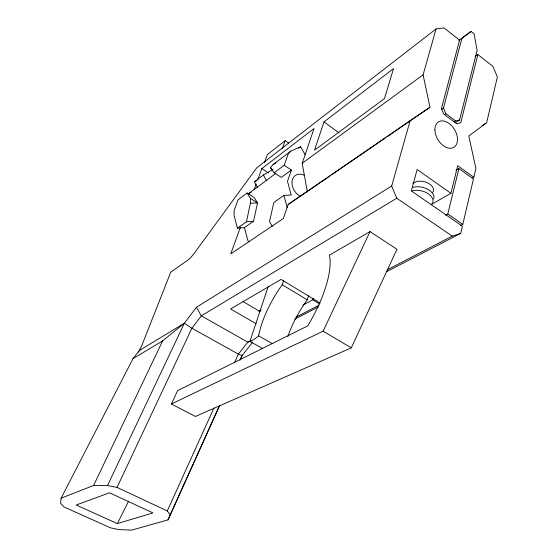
<?xml version="1.0" encoding="UTF-8"?>
<svg xmlns="http://www.w3.org/2000/svg" width="558" height="558" viewBox="0 0 558 558"><rect width="100%" height="100%" fill="white"/><g stroke="black" fill="none" stroke-linecap="round" stroke-linejoin="round"><path stroke-width="0.84" d="M237.408 228.138L246.455 221.763L250.375 203.293L250.479 198.446L247.11 193.005L238.14 199.708L234.151 210.45L234.018 215.2L237.408 228.138L244.446 227.643L253.548 221.296L257.517 202.91L254.036 197.413L247.11 193.005M472.333 178.183L473.84 177.318L475.918 168.467L468.769 135.992L486.632 122.802L497.38 76.976L492.853 66.346L477.871 54.544L460.748 122.823L456.737 123.695L443.84 114.118L441.455 108.447L459.569 40.127L444.042 27.9L436.07 28.918L423.097 74.842L429.988 107.269L410.137 120.681L391.667 186.023L196.43 307.249L184.363 323.228L139.298 350.557L133.006 358.648L61.122 498.189L60.62 503.428L64.121 507.013L110.477 527.819L118.798 529.591L131.695 530.1L167.993 519.889L219.629 405.596M460.496 225.599L462.798 224.386L473.442 179.013L458.92 168.558L456.019 170.281M386.631 271.669L460.657 233.411L462.38 226.178L411.351 190.927L417.126 169.527L450.913 193.305L457.713 165.691L473.84 177.318M445.5 215.255L447.795 214L458.92 168.558M455.216 122.837L459.562 120.012L477.104 50.387L474.063 33.857L471.05 31.45L458.725 40.581M459.562 120.012L455.551 120.877L445.891 113.692L443.505 108.036L461.885 38.376L471.05 31.45M302.931 305.08L312.808 299.841L313.296 298.244M287.9 336.46A58.834 23.659 -59.2 0 1 307.172 300.037L308.581 295.782M268.203 286.505L249.956 341.259A31.799 11.216 -59.7 0 0 256.268 337.82L258.619 335.818A59.587 22.32 -59.3 0 1 282.125 284.943L283.61 280.667M324.01 121.867L314.496 150.186L384.448 98.62L393.543 68.592L324.01 121.867L339.02 132.902M410.137 120.681L288.144 204.472L283.352 218.548L230.754 253.855L240.512 227.057M288.144 204.472L307.298 191.513L302.192 163.271L314.056 128.486L261.814 168.586L257.67 179.955M305.024 154.538L300.699 146.768L290.871 151.078L273.064 164.624L270.323 167.665L274.194 172.764L284.196 165.28L291.388 170.03L287.482 181.301L291.213 195.028L283.91 195.384L273.804 202.505L269.535 221.582L272.227 226.388M284.196 165.28L288.109 154.154L290.871 151.078M282.25 148.742L285.117 140.679L288.653 143.057M254.12 189.699L256.192 184.014M264.485 162.483L267.366 154.566L285.117 140.679M167.993 519.889L219.58 405.401M240.414 359.345L242.13 355.488L252.621 342.249M239.989 360.245L242.13 355.488L238.35 354.128L191.91 328.23L184.363 323.228L162.629 340.91L133.006 358.648M170.183 514.734L167.295 510.926L213.944 407.975M234.402 362.84L238.35 354.128L247.808 342.152L250.082 340.973M351.296 347.857L396.961 249.273L370.038 231.605L329.408 255.139A74.493 27.468 -59.4 0 1 307.653 325.935L177.625 390.67L171.404 404.013L195.446 416.463L351.296 347.857L323.124 331.173L171.404 404.013M61.122 498.189L93.639 485.439L107.52 485.544L117.034 487.392L191.91 328.23L201.319 315.849L396.759 198.243L452.231 236.111L460.657 233.411M323.124 331.173L370.038 231.605M107.52 485.544L184.363 323.228M93.639 485.439L162.629 340.91M117.354 523.613L152.927 512.893L109.521 492.812L76.188 505.004L117.354 523.613L128.654 501.07M138.51 352.098L141.572 346.141L170.755 272.199L189.734 258.738L193.793 253.883L256.673 167.895L436.07 28.918M272.946 169.43L263.39 174.989L254.35 181.824L257.594 187.621M298.69 148.288L300.699 146.768M275.938 173.287L248.889 193.431L251.086 192.426M291.388 170.03L281.309 177.416L274.194 172.764M302.192 163.271L423.097 74.842M475.095 56.504L477.871 54.544M307.298 191.513L330.259 175.742M331.696 174.759L385.508 137.812M386.938 136.829L429.988 107.269M441.343 109.494L443.505 108.036M444.447 114.655L445.891 113.692M454.1 121.818L455.551 120.877M482.217 125.564L485.892 123.262M273.064 164.624L275.994 162.915M431.334 204.458L450.913 193.305M258.884 311.28L261.158 310.011M295.984 317.167L318.932 305.261M387.28 269.8L452.231 236.111M294.645 319.211L318.472 306.9M255.139 181.469L256.708 180.764M251.002 341.21L247.808 342.152L201.319 315.849L196.43 307.249M246.455 221.763L253.548 221.296M250.375 203.293L257.517 202.91L250.479 198.446M117.034 487.392L167.295 510.926M249.782 341.287L262.518 348.506M258.619 335.818L272.213 343.589M256.206 323.752L230.559 308.958L281.079 279.405L320.083 303.008M243.03 301.599L260.133 311.58M312.808 299.841L319.762 304.047M282.257 284.768L307.305 299.869M261.814 168.586L268.349 172.854M270.323 167.665L271.718 168.579M447.795 214L462.798 224.386M249.021 241.809L247.85 240.568L244.446 227.643M263.39 174.989L266.668 180.869M391.667 186.023L396.759 198.243M283.91 195.384L287.224 207.618M412.097 190.871A13.587 8.251 13.7 0 1 428.425 193.842A13.587 8.251 13.7 0 1 431.697 204.416M413.046 187.342A13.559 8.272 13.6 0 1 427.958 189.427A13.559 8.272 13.6 0 1 433.719 198.983M412.934 183.47A11.251 6.933 13.6 0 1 427.295 182.766A11.251 6.933 13.6 0 1 432.792 192.496M299.792 196.095A12.708 9.409 56.2 0 1 292.239 180.227A12.708 9.409 56.2 0 1 304.64 175.498M434.905 129.826A14.871 9.723 59.2 0 0 451.987 148.079A14.871 9.723 59.2 0 0 451.715 125.808A14.871 9.723 59.2 0 0 434.905 129.826"/></g></svg>
